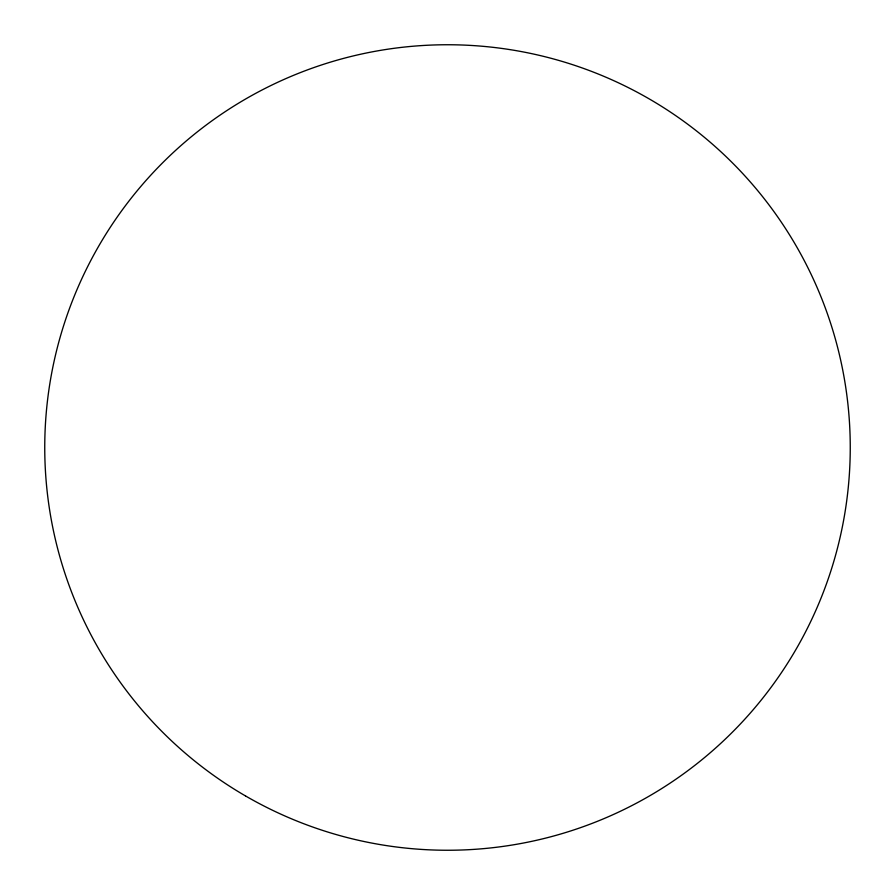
<?xml version="1.0" encoding="UTF-8"?>
<svg xmlns="http://www.w3.org/2000/svg" width="895" height="895" viewBox="0 0 895 895"><rect width="100%" height="100%" fill="white"/><g stroke="black" fill="none" stroke-linecap="round" stroke-linejoin="round"><path stroke-width="1.34" d="M245.543 795.957A402.75 402.75 0 0 0 850.25 448.171A402.75 402.75 0 0 0 246.707 98.372A402.75 402.75 0 0 0 245.543 795.957"/></g></svg>
